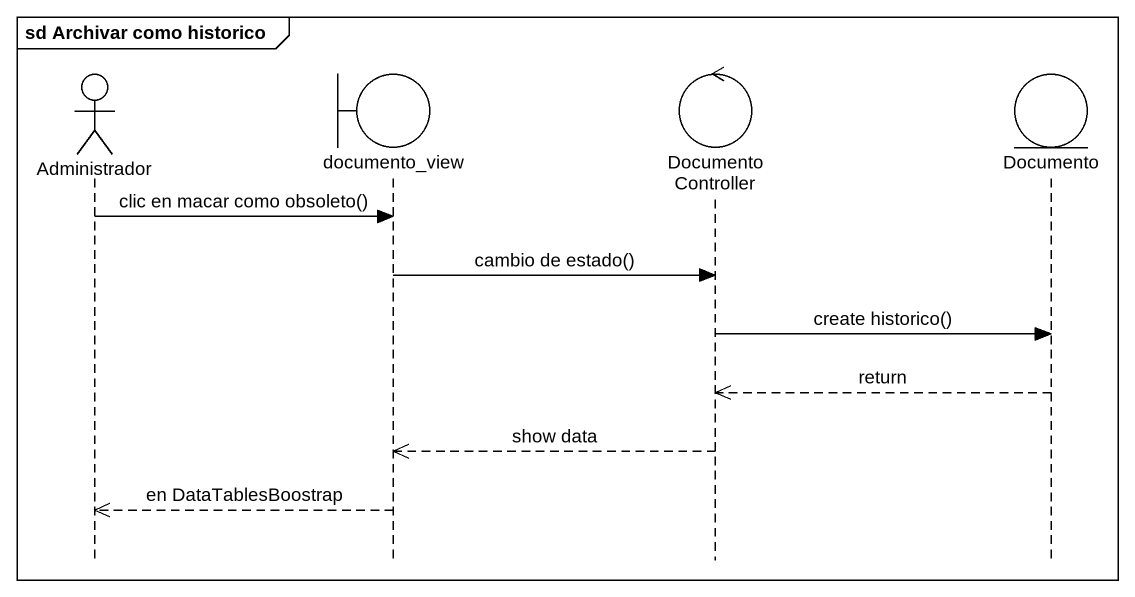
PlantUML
@startuml
mainframe sd Archivar como historico
hide footbox
actor Administrador
boundary documento_view
control DocumentoController
entity Documento

Administrador -> documento_view : clic en macar como obsoleto()
documento_view -> DocumentoController : cambio de estado()
DocumentoController -> Documento : create historico()
Documento -->> DocumentoController : return
DocumentoController -->> documento_view : show data
documento_view -->> Administrador : en DataTablesBoostrap
@enduml
